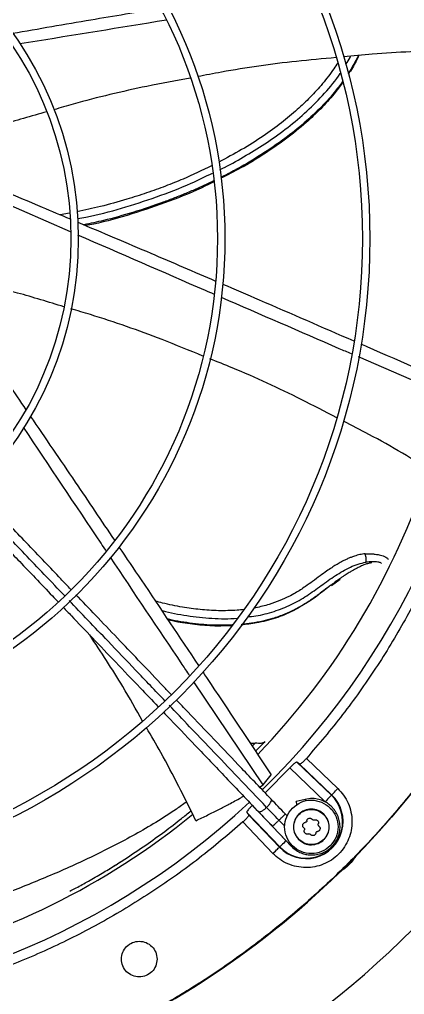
# Model space of a CAD drawing. Header units: inches. Extents: x 1229 to 1453, y -1023 to -720.
# Drawn here: x 1265.6 to 1270.7, y -815.28 to -802.36 of the extents above; entities that cross this region are included whole.
import ezdxf

# ---------------------------------------------------------------- set-up
doc = ezdxf.new("R2010")
doc.units = ezdxf.units.IN
doc.header["$MEASUREMENT"] = 0

msp = doc.modelspace()

# ---------------------------------------------------------------- linework, layer by layer
at = {"color": 18, "linetype": 'Continuous', "lineweight": 25, "true_color": 0x000000}
for p, q in [((1266.2742, -805.1707), (1264.4975, -804.3972)), ((1266.2607, -804.9219), (1266.1368, -804.9438)), ((1271.6058, -807.4832), (1270.0938, -806.8286)), ((1269.7352, -809.8546), (1269.8485, -809.773)), ((1268.8277, -812.5), (1267.9106, -811.1334)), ((1268.7234, -811.9463), (1268.6831, -811.9853)), ((1268.7284, -812.0534), (1268.8404, -811.9353)), ((1268.8321, -811.9423), (1268.8498, -811.9227)), ((1268.8495, -811.923), (1268.8404, -811.9353)), ((1269.4026, -812.148), (1269.8194, -812.5464)), ((1269.1837, -812.2732), (1268.8537, -812.6031)), ((1269.6523, -812.7212), (1269.1837, -812.2732)), ((1269.3117, -812.2245), (1269.2756, -812.1976)), ((1269.2756, -812.1976), (1269.7339, -812.6358)), ((1269.3117, -812.2245), (1269.7378, -812.6318)), ((1268.8277, -812.5), (1268.9372, -812.3671)), ((1268.7811, -812.5272), (1268.8277, -812.5)), ((1269.7378, -812.6318), (1269.7339, -812.6358)), ((1268.6862, -812.7706), (1269.1343, -813.2393)), ((1269.387, -812.6902), (1269.2649, -812.7199)), ((1268.6107, -812.8625), (1268.6376, -812.8987)), ((1268.6107, -812.8625), (1269.0489, -813.3209)), ((1269.0449, -813.3247), (1268.6376, -812.8987)), ((1269.1476, -812.9107), (1269.1237, -812.8857)), ((1268.9595, -813.4063), (1268.5611, -812.9896)), ((1268.9529, -813.0489), (1269.206, -813.3137)), ((1269.1145, -813.047), (1269.0383, -812.9673)), ((1269.0489, -813.3209), (1269.0449, -813.3247))]:
    msp.add_line(p, q, dxfattribs=at)
at = {"color": 18, "linetype": 'Continuous', "lineweight": 25, "true_color": 0x000000, "flags": 128}
for points in [[(1269.7339, -812.6358), (1269.7321, -812.6377), (1269.7273, -812.6428), (1269.7197, -812.6507), (1269.7095, -812.6614), (1269.6972, -812.6742), (1269.6832, -812.6889), (1269.6681, -812.7047), (1269.6523, -812.7212)], [(1269.7378, -812.6318), (1269.7396, -812.6299), (1269.7444, -812.6249), (1269.752, -812.6169), (1269.7622, -812.6063), (1269.7745, -812.5934), (1269.7885, -812.5788), (1269.8036, -812.5629), (1269.8194, -812.5464)], [(1269.1343, -813.2393), (1269.1178, -813.255), (1269.1019, -813.2702), (1269.0873, -813.2842), (1269.0744, -813.2965), (1269.0638, -813.3066), (1269.0558, -813.3143), (1269.0508, -813.3191), (1269.0489, -813.3209)], [(1268.9595, -813.4063), (1268.976, -813.3906), (1268.9918, -813.3754), (1269.0065, -813.3614), (1269.0193, -813.3491), (1269.03, -813.339), (1269.0379, -813.3314), (1269.043, -813.3265), (1269.0449, -813.3247)]]:
    msp.add_lwpolyline(points, dxfattribs=at)
at = {"color": 18, "linetype": 'Continuous', "lineweight": 25, "true_color": 0x000000}
for radius in [11.7126, 8.5704, 8.472, 6.6478, 6.5493, 4.7037, 4.6053]:
    msp.add_circle((1261.6739, -805.2608), radius, dxfattribs=at)
for centre, radius, start, end in [((1261.6739, -805.2608), 10.2157, 314.3624, 43.03697), ((1261.6739, -805.2608), 12.9331, 283.26667, 346.73333), ((1261.6739, -805.2608), 9.8425, 316.0273, 341.93053), ((1261.6739, -805.2608), 11.7147, 315.79736, 338.46866), ((1261.6739, -805.2608), 10.2157, 224.36307, 313.03719), ((1269.3991, -812.9861), 0.4901, 223.70945, 46.29055), ((1269.3991, -812.9861), 0.4845, 223.70945, 46.29055), ((1261.6739, -805.2608), 9.8425, 283.29628, 309.20157), ((1261.6739, -805.2608), 11.7147, 291.53134, 314.20264)]:
    msp.add_arc(centre, radius, start, end, dxfattribs=at)
for points, knots in [([(1249.9643, -805.2608), (1249.9692, -805.0053), (1249.9788, -804.4944), (1250.0568, -803.7313), (1250.181, -802.9748), (1250.3553, -802.228), (1250.5778, -801.4942), (1250.8479, -800.7766), (1251.1644, -800.0781), (1251.5259, -799.4019), (1251.9308, -798.7507), (1252.3774, -798.1274), (1252.8639, -797.5347), (1253.3881, -796.975), (1253.9477, -796.4508), (1254.5405, -795.9644), (1255.1637, -795.5177), (1255.8149, -795.1128), (1256.4912, -794.7513), (1257.1896, -794.4349), (1257.9073, -794.1648), (1258.641, -793.9422), (1259.3878, -793.7681), (1260.1444, -793.6432), (1260.9075, -793.568), (1261.6739, -793.5429), (1262.4402, -793.568), (1263.2033, -793.6432), (1263.9599, -793.7681), (1264.7067, -793.9422), (1265.4404, -794.1648), (1266.1581, -794.4349), (1266.8565, -794.7513), (1267.5328, -795.1128), (1268.184, -795.5177), (1268.8073, -795.9644), (1269.4, -796.4508), (1269.9597, -796.975), (1270.4838, -797.5347), (1270.9703, -798.1274), (1271.4169, -798.7507), (1271.8218, -799.4019), (1272.1833, -800.0781), (1272.4998, -800.7766), (1272.7699, -801.4942), (1272.9924, -802.228), (1273.1667, -802.9748), (1273.2909, -803.7313), (1273.3689, -804.4944), (1273.3786, -805.0053), (1273.3834, -805.2608)], [0, 0, 0, 0, 0.0208333, 0.0416667, 0.0625, 0.0833333, 0.1041667, 0.125, 0.1458333, 0.1666667, 0.1875, 0.2083334, 0.2291667, 0.25, 0.2708334, 0.2916666, 0.3125, 0.3333333, 0.3541667, 0.375, 0.3958333, 0.4166666, 0.4375001, 0.4583333, 0.4791667, 0.5, 0.5208333, 0.5416667, 0.5625, 0.5833334, 0.6041667, 0.625, 0.6458334, 0.6666667, 0.6875, 0.7083334, 0.7291667, 0.75, 0.7708333, 0.7916667, 0.8125, 0.8333333, 0.8541667, 0.875, 0.8958333, 0.9166667, 0.9375, 0.9583333, 0.9791667, 1, 1, 1, 1]), ([(1269.4026, -798.3736), (1269.5658, -798.5646), (1269.8921, -798.9467), (1270.3271, -799.563), (1270.7192, -800.2068), (1271.0626, -800.8782), (1271.3566, -801.5725), (1271.5991, -802.2865), (1271.7893, -803.0162), (1271.9249, -803.7577), (1272.0102, -804.5073), (1272.0208, -805.0096), (1272.0261, -805.2608)], [0, 0, 0, 0, 0.1, 0.1999999, 0.3, 0.4, 0.5, 0.6, 0.7, 0.8, 0.9, 1, 1, 1, 1]), ([(1265.5042, -802.5387), (1265.8512, -802.4786), (1266.5043, -802.3654), (1267.157, -802.2572), (1267.463, -802.2065)], [0, 0, 0, 0, 0.5312358, 1, 1, 1, 1]), ([(1267.5446, -802.3644), (1267.504, -802.371), (1266.858, -802.4766), (1266.2102, -802.5818), (1265.603, -802.6803)], [0, 0, 0, 0, 0.0626915, 1, 1, 1, 1]), ([(1271.2913, -802.7666), (1270.9526, -802.7773), (1270.4862, -802.792), (1270.0223, -802.8391), (1269.8953, -802.852)], [0, 0, 0, 0, 0.7262285, 1, 1, 1, 1]), ([(1269.9263, -802.9491), (1269.9466, -802.9195), (1269.9702, -802.8853), (1269.9869, -802.8482), (1269.9892, -802.8431)], [0, 0, 0, 0, 0.8631907, 1, 1, 1, 1]), ([(1270.0915, -802.8334), (1270.0697, -802.877), (1270.0288, -802.9586), (1269.9789, -803.036), (1269.9556, -803.0721)], [0, 0, 0, 0, 0.5342324, 1, 1, 1, 1]), ([(1270.0962, -802.8329), (1270.0852, -802.8586), (1270.0482, -802.9452), (1269.9952, -803.0254), (1269.958, -803.0819)], [0, 0, 0, 0, 0.2958955, 1, 1, 1, 1]), ([(1269.7966, -802.8614), (1269.6214, -802.8771), (1269.1119, -802.9226), (1268.4995, -803.0082), (1268.0661, -803.0931), (1267.9618, -803.1135)], [0, 0, 0, 0, 0.2848891, 0.8279514, 1, 1, 1, 1]), ([(1269.818, -802.9285), (1269.8013, -802.9552), (1269.7627, -803.0168), (1269.6954, -803.1092), (1269.6187, -803.206), (1269.5381, -803.2985), (1269.4277, -803.4153), (1269.2751, -803.56), (1269.0664, -803.7328), (1268.8201, -803.9103), (1268.5433, -804.0867), (1268.3432, -804.1922), (1268.2419, -804.2456)], [0, 0, 0, 0, 0.04575286, 0.10577289, 0.16526377, 0.224217, 0.2826204, 0.39670815, 0.52664465, 0.67245728, 0.83415998, 1, 1, 1, 1]), ([(1268.2534, -804.346), (1268.2747, -804.336), (1268.3954, -804.2795), (1268.6068, -804.1575), (1268.8881, -803.9832), (1269.1574, -803.7885), (1269.4138, -803.5745), (1269.6468, -803.3354), (1269.7938, -803.1645), (1269.852, -803.0698), (1269.8524, -803.0692)], [0, 0, 0, 0, 0.0343848, 0.1942245, 0.3543083, 0.5147055, 0.6755263, 0.8369127, 0.9989719, 1, 1, 1, 1]), ([(1267.8606, -803.1329), (1267.6695, -803.1682), (1267.1489, -803.2645), (1266.5465, -803.4069), (1266.1399, -803.5269), (1266.0547, -803.552)], [0, 0, 0, 0, 0.3142334, 0.856302, 1, 1, 1, 1]), ([(1269.8795, -803.1798), (1269.8443, -803.2284), (1269.7524, -803.3553), (1269.573, -803.5468), (1269.3433, -803.7589), (1269.0694, -803.973), (1268.7506, -804.186), (1268.4735, -804.3443), (1268.3071, -804.429), (1268.2653, -804.4502)], [0, 0, 0, 0, 0.08716311, 0.22789096, 0.37828437, 0.53834432, 0.7290862, 0.9319721, 1, 1, 1, 1]), ([(1269.8825, -803.1922), (1269.8456, -803.2428), (1269.7571, -803.3642), (1269.5942, -803.54), (1269.3808, -803.7421), (1269.1285, -803.9454), (1268.8378, -804.145), (1268.5514, -804.3201), (1268.3564, -804.416), (1268.2665, -804.4602)], [0, 0, 0, 0, 0.09106796, 0.21831199, 0.3455695, 0.51522921, 0.68489965, 0.85457478, 1, 1, 1, 1]), ([(1265.9597, -803.5797), (1265.7533, -803.6377), (1265.2217, -803.7872), (1264.7017, -803.9736), (1264.3835, -804.0876)], [0, 0, 0, 0, 0.3881318, 1, 1, 1, 1]), ([(1264.4434, -804.2368), (1264.9281, -804.4373), (1265.5375, -804.6892), (1266.144, -804.9467), (1266.268, -804.9994)], [0, 0, 0, 0, 0.79555678, 1, 1, 1, 1]), ([(1268.1447, -804.2957), (1268.0197, -804.3557), (1267.8568, -804.4338), (1267.6504, -804.5184), (1267.531, -804.5653), (1267.4082, -804.6109), (1267.2821, -804.6553), (1267.1526, -804.6982), (1266.9492, -804.7614), (1266.6853, -804.8347), (1266.4633, -804.8821), (1266.3595, -804.9043)], [0, 0, 0, 0, 0.21889072, 0.28513227, 0.35285477, 0.42205675, 0.49273469, 0.56488542, 0.63850664, 0.83103353, 1, 1, 1, 1]), ([(1266.3692, -804.9945), (1266.4054, -804.9882), (1266.6014, -804.954), (1266.9515, -804.8593), (1267.4172, -804.7109), (1267.8213, -804.5557), (1268.0639, -804.4372), (1268.159, -804.3908)], [0, 0, 0, 0, 0.0584944, 0.3166927, 0.5749472, 0.8333561, 1, 1, 1, 1]), ([(1268.1745, -804.4943), (1268.1532, -804.5047), (1268.0812, -804.5399), (1267.9577, -804.5955), (1267.805, -804.661), (1267.6534, -804.7218), (1267.4202, -804.8099), (1267.1078, -804.9138), (1266.7569, -805.013), (1266.5388, -805.0589), (1266.4518, -805.0773)], [0, 0, 0, 0, 0.03883291, 0.13107435, 0.22186732, 0.31121139, 0.39910561, 0.63143158, 0.85299512, 1, 1, 1, 1]), ([(1268.1763, -804.5061), (1268.1394, -804.5252), (1267.9467, -804.6249), (1267.5825, -804.7695), (1267.0874, -804.9373), (1266.7167, -805.0426), (1266.5103, -805.0803), (1266.4744, -805.0868)], [0, 0, 0, 0, 0.0685357, 0.3586553, 0.648786, 0.9389346, 1, 1, 1, 1]), ([(1266.3709, -805.043), (1266.6943, -805.1795), (1267.3047, -805.4373), (1267.912, -805.6991), (1268.1976, -805.8222)], [0, 0, 0, 0, 0.5297576, 1, 1, 1, 1]), ([(1273.3834, -805.2608), (1273.3786, -805.5163), (1273.3689, -806.0272), (1273.2909, -806.7903), (1273.1667, -807.5468), (1272.9924, -808.2936), (1272.7699, -809.0274), (1272.4998, -809.745), (1272.1833, -810.4435), (1271.8218, -811.1197), (1271.4169, -811.7709), (1270.9703, -812.3942), (1270.4838, -812.9869), (1269.9597, -813.5466), (1269.4, -814.0708), (1268.8073, -814.5572), (1268.184, -815.0039), (1267.5328, -815.4088), (1266.8565, -815.7703), (1266.1581, -816.0867), (1265.4404, -816.3568), (1264.7067, -816.5794), (1263.9599, -816.7535), (1263.2033, -816.8784), (1262.4402, -816.9536), (1261.6739, -816.9787), (1260.9075, -816.9536), (1260.1444, -816.8784), (1259.3878, -816.7535), (1258.641, -816.5794), (1257.9073, -816.3568), (1257.1896, -816.0867), (1256.4912, -815.7702), (1255.8149, -815.4088), (1255.1637, -815.0039), (1254.5405, -814.5572), (1253.9477, -814.0708), (1253.3881, -813.5466), (1252.8639, -812.9869), (1252.3774, -812.3942), (1251.9308, -811.7709), (1251.5259, -811.1197), (1251.1644, -810.4435), (1250.8479, -809.745), (1250.5778, -809.0274), (1250.3553, -808.2936), (1250.181, -807.5468), (1250.0568, -806.7903), (1249.9788, -806.0272), (1249.9692, -805.5163), (1249.9643, -805.2608)], [0, 0, 0, 0, 0.0208333, 0.0416667, 0.0625, 0.0833333, 0.1041667, 0.125, 0.1458333, 0.1666667, 0.1875, 0.2083333, 0.2291667, 0.25, 0.2708333, 0.2916666, 0.3125, 0.3333333, 0.3541666, 0.375, 0.3958333, 0.4166666, 0.4375, 0.4583333, 0.4791667, 0.5, 0.5208333, 0.5416667, 0.5624999, 0.5833334, 0.6041667, 0.625, 0.6458333, 0.6666667, 0.6875, 0.7083334, 0.7291666, 0.75, 0.7708333, 0.7916666, 0.8125, 0.8333333, 0.8541667, 0.875, 0.8958333, 0.9166667, 0.9375, 0.9583333, 0.9791667, 1, 1, 1, 1]), ([(1268.1754, -805.9968), (1268.1388, -805.9809), (1267.538, -805.7203), (1266.936, -805.4585), (1266.3707, -805.2126)], [0, 0, 0, 0, 0.0609474, 1, 1, 1, 1]), ([(1272.0261, -805.2608), (1272.0208, -805.512), (1272.0102, -806.0143), (1271.9249, -806.7639), (1271.7893, -807.5054), (1271.5991, -808.2351), (1271.3566, -808.949), (1271.0626, -809.6434), (1270.7192, -810.3147), (1270.3271, -810.9586), (1269.8921, -811.5749), (1269.5658, -811.957), (1269.4026, -812.148)], [0, 0, 0, 0, 0.10000001, 0.20000001, 0.30000005, 0.40000004, 0.49999999, 0.59999998, 0.70000005, 0.80000007, 0.90000005, 1, 1, 1, 1]), ([(1266.1861, -806.163), (1265.9819, -806.1005), (1265.4545, -805.939), (1264.917, -805.8148), (1264.5877, -805.7388)], [0, 0, 0, 0, 0.3873344, 1, 1, 1, 1]), ([(1264.5573, -805.8967), (1264.8568, -806.3274), (1265.2336, -806.8695), (1265.6051, -807.4146), (1265.6814, -807.5266)], [0, 0, 0, 0, 0.7945622, 1, 1, 1, 1]), ([(1268.2892, -805.8615), (1268.4517, -805.9312), (1269.0337, -806.181), (1269.6127, -806.433), (1270.03, -806.6147)], [0, 0, 0, 0, 0.27920894, 1, 1, 1, 1]), ([(1270.0013, -806.7886), (1269.9473, -806.7652), (1269.3728, -806.5165), (1268.7967, -806.2664), (1268.2747, -806.0398)], [0, 0, 0, 0, 0.0940737, 1, 1, 1, 1]), ([(1268.0304, -806.816), (1267.8501, -806.7423), (1267.3595, -806.5416), (1266.7738, -806.335), (1266.3654, -806.2157), (1266.2786, -806.1904)], [0, 0, 0, 0, 0.3140168, 0.8542727, 1, 1, 1, 1]), ([(1270.1231, -806.6551), (1270.1505, -806.667), (1270.6533, -806.8851), (1271.1533, -807.1046), (1271.6261, -807.3121)], [0, 0, 0, 0, 0.054344, 1, 1, 1, 1]), ([(1269.8062, -807.6347), (1269.6497, -807.5528), (1269.1959, -807.3154), (1268.6327, -807.0556), (1268.2212, -806.8922), (1268.1214, -806.8526)], [0, 0, 0, 0, 0.2851624, 0.8266136, 1, 1, 1, 1]), ([(1265.7402, -807.6128), (1265.9394, -807.9039), (1266.3137, -808.4509), (1266.6832, -808.9997), (1266.8561, -809.2565)], [0, 0, 0, 0, 0.5320889, 1, 1, 1, 1]), ([(1266.7452, -809.3945), (1266.723, -809.3615), (1266.3587, -808.8178), (1265.994, -808.2724), (1265.6515, -807.7601)], [0, 0, 0, 0, 0.0607335, 1, 1, 1, 1]), ([(1271.1131, -808.3621), (1270.8223, -808.188), (1270.4229, -807.9487), (1270.008, -807.738), (1269.8951, -807.6806)], [0, 0, 0, 0, 0.7277419, 1, 1, 1, 1]), ([(1266.2023, -809.9995), (1266.1101, -809.9031), (1265.932, -809.7167), (1265.6728, -809.4455), (1265.4174, -809.1782), (1265.1663, -808.9154), (1264.9957, -808.7369), (1264.9138, -808.6512)], [0, 0, 0, 0, 0.2154012, 0.4164207, 0.6043402, 0.8100836, 1, 1, 1, 1]), ([(1266.2796, -809.9095), (1266.2344, -809.8622), (1266.1187, -809.7411), (1265.9206, -809.5338), (1265.695, -809.2978), (1265.4762, -809.0687), (1265.2832, -808.8668), (1265.1287, -808.7051), (1265.0382, -808.6104), (1265.0041, -808.5748)], [0, 0, 0, 0, 0.1067775, 0.2735697, 0.4671551, 0.6377628, 0.7880202, 0.920207, 1, 1, 1, 1]), ([(1264.8343, -808.7389), (1264.8826, -808.7895), (1264.9986, -808.9109), (1265.1906, -809.1118), (1265.3974, -809.3283), (1265.6059, -809.5464), (1265.814, -809.7641), (1265.9842, -809.9423), (1266.0851, -810.0479), (1266.1105, -810.0744)], [0, 0, 0, 0, 0.1132195, 0.2714475, 0.4502457, 0.5987348, 0.7614901, 0.9401531, 1, 1, 1, 1]), ([(1266.917, -809.3467), (1267.0151, -809.4919), (1267.3688, -810.0153), (1267.7187, -810.539), (1267.9715, -810.9175)], [0, 0, 0, 0, 0.2773284, 1, 1, 1, 1]), ([(1270.1814, -809.437), (1270.1703, -809.4383), (1270.1475, -809.4411), (1270.1126, -809.4477), (1270.0763, -809.4564), (1270.0432, -809.4661), (1270.0095, -809.4777), (1269.9732, -809.4917), (1269.932, -809.5099), (1269.8903, -809.5305), (1269.8449, -809.5551), (1269.7945, -809.5848), (1269.7346, -809.6231), (1269.6649, -809.6708), (1269.5793, -809.732), (1269.487, -809.8001), (1269.3999, -809.8631), (1269.3245, -809.9145), (1269.2506, -809.9604), (1269.1612, -810.0087), (1269.0456, -810.0609), (1268.8999, -810.1112), (1268.7841, -810.1419), (1268.7168, -810.1527), (1268.7099, -810.1538)], [0, 0, 0, 0, 0.0202483, 0.0414534, 0.0635798, 0.0866, 0.1026437, 0.1267157, 0.1553626, 0.182381, 0.2090208, 0.2469633, 0.2866201, 0.3364241, 0.3996143, 0.4780489, 0.5477249, 0.5993163, 0.6481885, 0.7096706, 0.7866943, 0.8792852, 0.9875744, 1, 1, 1, 1]), ([(1270.1814, -809.437), (1270.1941, -809.4363), (1270.2223, -809.4347), (1270.2679, -809.4359), (1270.3128, -809.4403), (1270.3533, -809.4471), (1270.3882, -809.4553), (1270.4241, -809.4663), (1270.456, -809.4803), (1270.4835, -809.4971), (1270.4847, -809.5075), (1270.4853, -809.513)], [0, 0, 0, 0, 0.0797342, 0.1782556, 0.2969954, 0.3879448, 0.4805745, 0.5825715, 0.7201796, 0.8534806, 1, 1, 1, 1]), ([(1270.1914, -809.548), (1270.1924, -809.5457), (1270.1946, -809.541), (1270.1966, -809.5301), (1270.1973, -809.5165), (1270.1966, -809.5005), (1270.1944, -809.4834), (1270.1909, -809.4664), (1270.1865, -809.4506), (1270.1831, -809.4414), (1270.1814, -809.437)], [0, 0, 0, 0, 0.1149685, 0.2381233, 0.3674121, 0.4999945, 0.6325803, 0.7618668, 0.8850252, 1, 1, 1, 1]), ([(1267.8541, -811.0492), (1267.821, -810.9999), (1267.4711, -810.4785), (1267.1204, -809.9549), (1266.8029, -809.4807)], [0, 0, 0, 0, 0.0944067, 1, 1, 1, 1]), ([(1268.6207, -810.2723), (1268.6581, -810.2683), (1268.7787, -810.2554), (1268.9752, -810.2036), (1269.2038, -810.1155), (1269.4092, -809.9953), (1269.5966, -809.8592), (1269.7831, -809.7247), (1269.949, -809.6263), (1270.0884, -809.5697), (1270.1573, -809.5552), (1270.1914, -809.548)], [0, 0, 0, 0, 0.0620614, 0.2004007, 0.3390282, 0.477389, 0.6126252, 0.7451511, 0.8746434, 0.9381013, 1, 1, 1, 1]), ([(1270.2685, -809.554), (1270.2543, -809.557), (1270.2256, -809.563), (1270.1796, -809.5788), (1270.1291, -809.5994), (1270.0727, -809.6265), (1270.0251, -809.6527), (1269.9906, -809.6729), (1269.9691, -809.6858), (1269.9436, -809.7017), (1269.9141, -809.7205), (1269.8809, -809.7425), (1269.8577, -809.7585), (1269.8454, -809.7669)], [0, 0, 0, 0, 0.1134613, 0.2288293, 0.3287244, 0.4662082, 0.6156025, 0.655734, 0.7054733, 0.7648023, 0.8336923, 0.9121068, 1, 1, 1, 1]), ([(1270.3974, -809.5658), (1270.3975, -809.5623), (1270.3978, -809.5552), (1270.3516, -809.5452), (1270.2829, -809.5387), (1270.2218, -809.5449), (1270.1914, -809.548)], [0, 0, 0, 0, 0.244465, 0.4943353, 0.7479238, 1, 1, 1, 1]), ([(1269.8454, -809.7669), (1269.8365, -809.7732), (1269.8129, -809.7897), (1269.7691, -809.8213), (1269.7082, -809.8664), (1269.6402, -809.9179), (1269.577, -809.9655), (1269.525, -810.0039), (1269.4808, -810.0355), (1269.4283, -810.0717), (1269.3689, -810.11), (1269.3037, -810.1478), (1269.2217, -810.1908), (1269.1077, -810.2424), (1268.9668, -810.2919), (1268.8184, -810.3307), (1268.6822, -810.3574), (1268.5886, -810.3671), (1268.5455, -810.3716)], [0, 0, 0, 0, 0.0226466, 0.0594579, 0.1121188, 0.18067, 0.2382732, 0.2787249, 0.3169191, 0.3528546, 0.4128521, 0.4651757, 0.5097694, 0.6049168, 0.722402, 0.8131431, 0.9137906, 1, 1, 1, 1]), ([(1269.7288, -809.8533), (1269.6987, -809.8757), (1269.602, -809.9477), (1269.4889, -810.0413), (1269.3915, -810.0965), (1269.3665, -810.1107)], [0, 0, 0, 0, 0.2504701, 0.807585, 1, 1, 1, 1]), ([(1267.5297, -811.3886), (1267.3988, -811.2516), (1267.1468, -810.9879), (1266.8048, -810.63), (1266.5109, -810.3225), (1266.3386, -810.1422), (1266.2555, -810.0552)], [0, 0, 0, 0, 0.3097796, 0.5964856, 0.8053342, 1, 1, 1, 1]), ([(1267.6077, -811.2992), (1267.574, -811.264), (1267.4409, -811.1247), (1267.2159, -810.8892), (1266.9272, -810.5871), (1266.6509, -810.298), (1266.4554, -810.0935), (1266.3573, -809.9908), (1266.3467, -809.9797)], [0, 0, 0, 0, 0.0807324, 0.3190581, 0.5368029, 0.7681613, 0.9748427, 1, 1, 1, 1]), ([(1268.5711, -810.1745), (1268.5418, -810.1778), (1268.4717, -810.1858), (1268.3598, -810.1908), (1268.2365, -810.1913), (1268.1142, -810.186), (1267.9546, -810.1729), (1267.7473, -810.1434), (1267.5486, -810.1048), (1267.4304, -810.0712), (1267.3985, -810.0622)], [0, 0, 0, 0, 0.0750197, 0.1800809, 0.2842471, 0.3875037, 0.4898242, 0.6890998, 0.9162116, 1, 1, 1, 1]), ([(1266.1777, -810.1448), (1266.2136, -810.1823), (1266.3426, -810.3174), (1266.5748, -810.5603), (1266.8789, -810.8785), (1267.1698, -811.183), (1267.3569, -811.3788), (1267.4368, -811.4623)], [0, 0, 0, 0, 0.0848048, 0.3056113, 0.5513226, 0.8085482, 1, 1, 1, 1]), ([(1267.4825, -810.1874), (1267.4855, -810.1883), (1267.5954, -810.219), (1267.8185, -810.2591), (1268.1501, -810.2944), (1268.3747, -810.3021), (1268.4845, -810.2889), (1268.4845, -810.2889)], [0, 0, 0, 0, 0.0093412, 0.3383095, 0.6684358, 0.9999409, 1, 1, 1, 1]), ([(1269.3575, -810.116), (1269.3144, -810.1427), (1269.2011, -810.213), (1268.9933, -810.2926), (1268.7621, -810.3552), (1268.6075, -810.3721), (1268.5395, -810.3795)], [0, 0, 0, 0, 0.1801353, 0.4745157, 0.7689767, 1, 1, 1, 1]), ([(1268.4167, -810.3786), (1268.3542, -810.3815), (1268.1931, -810.3891), (1267.9267, -810.3654), (1267.702, -810.3346), (1267.5787, -810.3044), (1267.5573, -810.2991)], [0, 0, 0, 0, 0.2176725, 0.5612923, 0.9236622, 1, 1, 1, 1]), ([(1268.4089, -810.3889), (1268.3464, -810.3916), (1268.1964, -810.3982), (1267.9576, -810.3795), (1267.7383, -810.352), (1267.6091, -810.3219), (1267.5658, -810.3119)], [0, 0, 0, 0, 0.2221185, 0.5328209, 0.843556, 1, 1, 1, 1]), ([(1267.2309, -811.653), (1267.1443, -811.4996), (1266.9246, -811.1106), (1266.6781, -810.7379), (1266.5288, -810.5122)], [0, 0, 0, 0, 0.3942115, 1, 1, 1, 1]), ([(1268.0281, -811.0019), (1268.0446, -811.0266), (1268.3497, -811.4819), (1268.6517, -811.9369), (1268.9372, -812.3671)], [0, 0, 0, 0, 0.0542866, 1, 1, 1, 1]), ([(1268.9362, -812.6894), (1268.8061, -812.5533), (1268.554, -812.2895), (1268.185, -811.9033), (1267.8948, -811.5997), (1267.7272, -811.4243), (1267.6757, -811.3704)], [0, 0, 0, 0, 0.3116865, 0.6042413, 0.8784272, 1, 1, 1, 1]), ([(1268.8753, -812.7966), (1268.7499, -812.6654), (1268.5033, -812.4074), (1268.1623, -812.0506), (1267.8567, -811.7308), (1267.6727, -811.5383), (1267.5823, -811.4436)], [0, 0, 0, 0, 0.2929639, 0.5760356, 0.791578, 1, 1, 1, 1]), ([(1267.5048, -811.5335), (1267.5196, -811.5489), (1267.6616, -811.6976), (1267.9385, -811.9873), (1268.3444, -812.4121), (1268.622, -812.7026), (1268.7654, -812.8526)], [0, 0, 0, 0, 0.0348816, 0.3348563, 0.6564562, 1, 1, 1, 1]), ([(1267.938, -812.973), (1267.7875, -812.6693), (1267.5805, -812.2514), (1267.3451, -811.8492), (1267.2807, -811.7393)], [0, 0, 0, 0, 0.7266117, 1, 1, 1, 1]), ([(1268.6575, -811.9469), (1268.668, -811.9469), (1268.6906, -811.9467), (1268.712, -811.9464), (1268.7234, -811.9463)], [0, 0, 0, 0, 0.4645796, 1, 1, 1, 1]), ([(1268.8404, -811.9353), (1268.83, -811.9411), (1268.8081, -811.9532), (1268.7525, -811.9487), (1268.7234, -811.9463)], [0, 0, 0, 0, 0.4758687, 1, 1, 1, 1]), ([(1269.4026, -812.148), (1269.3924, -812.1591), (1269.3718, -812.1815), (1269.343, -812.2078), (1269.3205, -812.2245), (1269.3147, -812.2245), (1269.3117, -812.2245)], [0, 0, 0, 0, 0.2442298, 0.4963999, 0.7472022, 1, 1, 1, 1]), ([(1269.2756, -812.1976), (1269.2726, -812.1976), (1269.2668, -812.1976), (1269.2443, -812.2143), (1269.2152, -812.2403), (1269.1941, -812.2623), (1269.1837, -812.2732)], [0, 0, 0, 0, 0.2526263, 0.5032483, 0.7552171, 1, 1, 1, 1]), ([(1267.938, -812.973), (1267.9907, -812.9478), (1268.0924, -812.8993), (1268.2382, -812.826), (1268.3842, -812.7498), (1268.4936, -812.6911), (1268.5578, -812.6549), (1268.5699, -812.6481)], [0, 0, 0, 0, 0.2465308, 0.4760225, 0.6884174, 0.9413048, 1, 1, 1, 1]), ([(1269.8194, -812.5464), (1269.8463, -812.5753), (1269.9011, -812.6339), (1269.9601, -812.7413), (1269.9982, -812.8588), (1270.0113, -812.981), (1270.0003, -813.1011), (1269.9664, -813.216), (1269.9101, -813.3234), (1269.8322, -813.4191), (1269.7365, -813.4971), (1269.6291, -813.5533), (1269.5141, -813.5872), (1269.3941, -813.5983), (1269.2718, -813.5852), (1269.1543, -813.5471), (1269.047, -813.4881), (1268.9883, -813.4333), (1268.9595, -813.4063)], [0, 0, 0, 0, 0.06099541, 0.12406099, 0.18799425, 0.25149065, 0.31329752, 0.37371314, 0.43621329, 0.50000053, 0.56378692, 0.62628746, 0.68670259, 0.74851004, 0.81200664, 0.87593893, 0.93900436, 1, 1, 1, 1]), ([(1267.8103, -812.7259), (1267.7662, -812.7579), (1267.6326, -812.8546), (1267.4063, -812.9971), (1267.0397, -813.2111), (1266.5738, -813.4475), (1266.0073, -813.704), (1265.6234, -813.8563), (1265.4314, -813.9325)], [0, 0, 0, 0, 0.0577001, 0.174857, 0.2922858, 0.5276947, 0.763643, 1, 1, 1, 1]), ([(1268.6862, -812.7706), (1268.6754, -812.781), (1268.6534, -812.8022), (1268.6273, -812.8312), (1268.6107, -812.8538), (1268.6107, -812.8596), (1268.6107, -812.8625)], [0, 0, 0, 0, 0.244784, 0.4967467, 0.7473724, 1, 1, 1, 1]), ([(1268.7654, -812.8526), (1268.7701, -812.8548), (1268.7794, -812.8591), (1268.8079, -812.848), (1268.8416, -812.8267), (1268.864, -812.8067), (1268.8753, -812.7966)], [0, 0, 0, 0, 0.257047, 0.5140928, 0.757042, 1, 1, 1, 1]), ([(1268.8753, -812.7966), (1268.8858, -812.7859), (1268.9068, -812.7644), (1268.9296, -812.7317), (1268.942, -812.7037), (1268.9381, -812.6942), (1268.9362, -812.6894)], [0, 0, 0, 0, 0.2429528, 0.4859034, 0.7429515, 1, 1, 1, 1]), ([(1269.0383, -812.9673), (1269.0073, -812.9349), (1268.952, -812.877), (1268.8987, -812.8212), (1268.8753, -812.7966)], [0, 0, 0, 0, 0.5598977, 1, 1, 1, 1]), ([(1269.1237, -812.8857), (1269.0919, -812.8524), (1269.0283, -812.7858), (1268.9669, -812.7216), (1268.9362, -812.6894)], [0, 0, 0, 0, 0.5000023, 1, 1, 1, 1]), ([(1269.2045, -813.3121), (1269.2251, -813.331), (1269.2639, -813.3668), (1269.3308, -813.4011), (1269.3934, -813.4205), (1269.462, -813.4298), (1269.5351, -813.4258), (1269.6124, -813.4044), (1269.6819, -813.3685), (1269.7433, -813.3182), (1269.7929, -813.2558), (1269.8284, -813.1843), (1269.8479, -813.107), (1269.8508, -813.0278), (1269.8374, -812.9519), (1269.8147, -812.8942), (1269.7909, -812.8526), (1269.7684, -812.8207), (1269.7378, -812.7861), (1269.6951, -812.7493), (1269.6381, -812.7146), (1269.566, -812.6881), (1269.479, -812.6749), (1269.4183, -812.685), (1269.3863, -812.6903)], [0, 0, 0, 0, 0.0533833, 0.1009346, 0.142644, 0.1785074, 0.2332135, 0.281771, 0.3315183, 0.3821157, 0.4327467, 0.483378, 0.5340095, 0.5846408, 0.6342263, 0.6807567, 0.7028803, 0.7260412, 0.7554145, 0.7913133, 0.8337285, 0.8826552, 0.9380816, 1, 1, 1, 1]), ([(1269.2182, -812.8051), (1269.2547, -812.7761), (1269.3279, -812.718), (1269.4692, -812.6926), (1269.6077, -812.7197), (1269.7258, -812.7986), (1269.8047, -812.9167), (1269.8318, -813.0552), (1269.8064, -813.1965), (1269.7483, -813.2697), (1269.7193, -813.3062)], [0, 0, 0, 0, 0.1249996, 0.2499994, 0.3749991, 0.5000005, 0.625, 0.7500003, 0.8750005, 1, 1, 1, 1]), ([(1269.2652, -812.7214), (1269.2651, -812.721), (1269.2647, -812.7194), (1269.2674, -812.7304), (1269.2714, -812.7469), (1269.2751, -812.7621), (1269.2762, -812.7664)], [0, 0, 0, 0, 0.1242208, 0.4894396, 0.8549734, 1, 1, 1, 1]), ([(1269.3863, -812.6903), (1269.3866, -812.6917), (1269.3872, -812.6939), (1269.3911, -812.7099), (1269.3927, -812.7165)], [0, 0, 0, 0, 0.5884596, 1, 1, 1, 1]), ([(1266.9927, -813.4839), (1267.0864, -813.422), (1267.2641, -813.3046), (1267.5143, -813.1234), (1267.7133, -812.972), (1267.8287, -812.8775), (1267.8709, -812.8431)], [0, 0, 0, 0, 0.3171343, 0.6013785, 0.8544539, 1, 1, 1, 1]), ([(1268.6376, -812.8987), (1268.6376, -812.9016), (1268.6376, -812.9074), (1268.6209, -812.9299), (1268.5945, -812.9587), (1268.5721, -812.9794), (1268.5611, -812.9896)], [0, 0, 0, 0, 0.2528003, 0.5035956, 0.7557684, 1, 1, 1, 1]), ([(1268.7654, -812.8526), (1268.7961, -812.8848), (1268.8575, -812.949), (1268.9211, -813.0156), (1268.9529, -813.0489)], [0, 0, 0, 0, 0.4999977, 1, 1, 1, 1]), ([(1269.0383, -812.9673), (1269.0492, -812.9569), (1269.0709, -812.9361), (1269.0992, -812.9091), (1269.1196, -812.8896), (1269.1224, -812.887), (1269.1237, -812.8857)], [0, 0, 0, 0, 0.2429501, 0.4859003, 0.7429501, 1, 1, 1, 1]), ([(1269.7193, -813.3062), (1269.6827, -813.3353), (1269.6096, -813.3933), (1269.4683, -813.4188), (1269.3297, -813.3917), (1269.2117, -813.3127), (1269.1327, -813.1947), (1269.1056, -813.0561), (1269.1311, -812.9148), (1269.1892, -812.8417), (1269.2182, -812.8051)], [0, 0, 0, 0, 0.1250013, 0.2500006, 0.375, 0.4999995, 0.6249998, 0.7499998, 0.8749997, 1, 1, 1, 1]), ([(1269.6358, -812.8886), (1269.6114, -812.8693), (1269.5626, -812.8306), (1269.4684, -812.8136), (1269.3761, -812.8317), (1269.2974, -812.8843), (1269.2447, -812.963), (1269.2267, -813.0554), (1269.2436, -813.1496), (1269.2823, -813.1983), (1269.3017, -813.2227)], [0, 0, 0, 0, 0.125001, 0.2500002, 0.3749994, 0.4999978, 0.6249992, 0.7499989, 0.8749986, 1, 1, 1, 1]), ([(1269.3041, -813.2203), (1269.2851, -813.1963), (1269.2469, -813.1482), (1269.2302, -813.0554), (1269.248, -812.9644), (1269.2998, -812.8868), (1269.3774, -812.8349), (1269.4684, -812.8171), (1269.5613, -812.8339), (1269.6093, -812.872), (1269.6333, -812.8911)], [0, 0, 0, 0, 0.12499842, 0.24999885, 0.37499928, 0.49999769, 0.62499992, 0.7499986, 0.87500046, 1, 1, 1, 1]), ([(1269.3017, -813.2227), (1269.3261, -813.2421), (1269.3748, -813.2808), (1269.469, -813.2977), (1269.5614, -813.2797), (1269.6401, -813.2271), (1269.6927, -813.1483), (1269.7108, -813.056), (1269.6938, -812.9618), (1269.6551, -812.913), (1269.6358, -812.8886)], [0, 0, 0, 0, 0.1249986, 0.2499981, 0.3749977, 0.4999989, 0.6249988, 0.7499995, 0.8750001, 1, 1, 1, 1]), ([(1269.6333, -812.8911), (1269.6524, -812.9151), (1269.6905, -812.9631), (1269.7073, -813.056), (1269.6895, -813.147), (1269.6376, -813.2246), (1269.5601, -813.2764), (1269.469, -813.2942), (1269.3762, -813.2775), (1269.3282, -813.2393), (1269.3041, -813.2203)], [0, 0, 0, 0, 0.1249998, 0.2499997, 0.3749997, 0.4999995, 0.6249986, 0.75, 0.8749982, 1, 1, 1, 1]), ([(1268.5611, -812.9896), (1268.3701, -813.1527), (1267.988, -813.4791), (1267.3717, -813.9141), (1266.7278, -814.3062), (1266.0565, -814.6496), (1265.3621, -814.9435), (1264.6482, -815.1861), (1263.9185, -815.3761), (1263.1769, -815.5125), (1262.4274, -815.5947), (1261.6739, -815.6221), (1260.9203, -815.5947), (1260.1708, -815.5125), (1259.4292, -815.3761), (1258.6995, -815.1861), (1257.9856, -814.9435), (1257.2912, -814.6496), (1256.6199, -814.3062), (1255.976, -813.9141), (1255.3597, -813.4791), (1254.9776, -813.1527), (1254.7866, -812.9896)], [0, 0, 0, 0, 0.05000005, 0.10000004, 0.15000001, 0.19999991, 0.24999998, 0.30000002, 0.35, 0.4000001, 0.45000005, 0.50000015, 0.54999993, 0.59999988, 0.64999998, 0.69999996, 0.75000001, 0.80000007, 0.85000011, 0.90000008, 0.95000007, 1, 1, 1, 1]), ([(1268.9529, -813.0489), (1268.9543, -813.0476), (1268.957, -813.045), (1268.9775, -813.0254), (1269.0057, -812.9984), (1269.0275, -812.9777), (1269.0383, -812.9673)], [0, 0, 0, 0, 0.2570494, 0.5140947, 0.7570503, 1, 1, 1, 1]), ([(1269.369, -813.0675), (1269.3659, -813.0646), (1269.36, -813.0592), (1269.3548, -813.0482), (1269.3527, -813.0367), (1269.3541, -813.025), (1269.3588, -813.0141), (1269.3663, -813.0052), (1269.3763, -812.9983), (1269.3841, -812.9965), (1269.3883, -812.9956)], [0, 0, 0, 0, 0.1362216, 0.2545532, 0.379562, 0.4999749, 0.6203673, 0.7453763, 0.8637368, 1, 1, 1, 1]), ([(1269.4086, -812.9752), (1269.408, -812.9778), (1269.4069, -812.9828), (1269.4022, -812.9891), (1269.3959, -812.9938), (1269.3909, -812.995), (1269.3883, -812.9956)], [0, 0, 0, 0, 0.2560163, 0.5000058, 0.7439427, 1, 1, 1, 1]), ([(1269.4086, -812.9752), (1269.4096, -812.9711), (1269.4113, -812.9633), (1269.4182, -812.9533), (1269.4271, -812.9457), (1269.438, -812.9411), (1269.4498, -812.9396), (1269.4613, -812.9417), (1269.4723, -812.947), (1269.4777, -812.9528), (1269.4806, -812.956)], [0, 0, 0, 0, 0.1362521, 0.2546056, 0.3795981, 0.500013, 0.6204075, 0.7454339, 0.8637686, 1, 1, 1, 1]), ([(1269.5083, -812.9634), (1269.5058, -812.9642), (1269.5009, -812.9657), (1269.4931, -812.9648), (1269.4858, -812.9617), (1269.4824, -812.9579), (1269.4806, -812.956)], [0, 0, 0, 0, 0.2559443, 0.4998938, 0.7439118, 1, 1, 1, 1]), ([(1269.5083, -812.9634), (1269.5124, -812.9621), (1269.52, -812.9598), (1269.5321, -812.9607), (1269.5433, -812.9646), (1269.5493, -812.9697), (1269.5522, -812.9722)], [0, 0, 0, 0, 0.2724774, 0.5091791, 0.7592108, 1, 1, 1, 1]), ([(1269.5684, -813.0438), (1269.5715, -813.0467), (1269.5774, -813.0521), (1269.5827, -813.0631), (1269.5847, -813.0746), (1269.5834, -813.0864), (1269.5788, -813.0971), (1269.5713, -813.106), (1269.5614, -813.113), (1269.5534, -813.1148), (1269.5492, -813.1158)], [0, 0, 0, 0, 0.133503, 0.2559895, 0.3784693, 0.4992582, 0.6215441, 0.7395314, 0.8618668, 1, 1, 1, 1]), ([(1269.5522, -812.9722), (1269.5547, -812.9751), (1269.5598, -812.9811), (1269.5637, -812.9924), (1269.5646, -813.0045), (1269.5622, -813.0121), (1269.561, -813.0161)], [0, 0, 0, 0, 0.2407852, 0.4907939, 0.7366133, 1, 1, 1, 1]), ([(1269.5684, -813.0438), (1269.5665, -813.0421), (1269.5628, -813.0386), (1269.5596, -813.0313), (1269.5587, -813.0235), (1269.5602, -813.0186), (1269.561, -813.0161)], [0, 0, 0, 0, 0.256057, 0.5001021, 0.7440004, 1, 1, 1, 1]), ([(1269.369, -813.0675), (1269.371, -813.0693), (1269.3747, -813.0728), (1269.3778, -813.0801), (1269.3787, -813.0879), (1269.3772, -813.0928), (1269.3765, -813.0953)], [0, 0, 0, 0, 0.2560531, 0.5000945, 0.7459767, 1, 1, 1, 1]), ([(1269.3852, -813.1392), (1269.3827, -813.1362), (1269.3776, -813.1302), (1269.3738, -813.1191), (1269.3728, -813.107), (1269.3752, -813.0994), (1269.3765, -813.0953)], [0, 0, 0, 0, 0.24081303, 0.4908788, 0.72751784, 1, 1, 1, 1]), ([(1269.4291, -813.1479), (1269.425, -813.1492), (1269.4174, -813.1516), (1269.4053, -813.1506), (1269.3942, -813.1468), (1269.3882, -813.1417), (1269.3852, -813.1392)], [0, 0, 0, 0, 0.2724315, 0.5091287, 0.7591637, 1, 1, 1, 1]), ([(1269.4291, -813.1479), (1269.4316, -813.1472), (1269.4365, -813.1457), (1269.4444, -813.1466), (1269.4516, -813.1497), (1269.4551, -813.1535), (1269.4569, -813.1554)], [0, 0, 0, 0, 0.2560002, 0.499859, 0.7438613, 1, 1, 1, 1]), ([(1269.5288, -813.1361), (1269.5279, -813.1403), (1269.5261, -813.1481), (1269.5193, -813.1581), (1269.5103, -813.1656), (1269.4994, -813.1703), (1269.4877, -813.1717), (1269.4762, -813.1696), (1269.4652, -813.1644), (1269.4598, -813.1585), (1269.4569, -813.1554)], [0, 0, 0, 0, 0.1362477, 0.2546166, 0.3796113, 0.5000308, 0.6204266, 0.7454552, 0.8637703, 1, 1, 1, 1]), ([(1269.5288, -813.1361), (1269.5294, -813.1335), (1269.5306, -813.1285), (1269.5353, -813.1222), (1269.5416, -813.1175), (1269.5466, -813.1164), (1269.5492, -813.1158)], [0, 0, 0, 0, 0.2560174, 0.4999927, 0.7439416, 1, 1, 1, 1]), ([(1269.2045, -813.3121), (1269.205, -813.3116), (1269.2057, -813.311), (1269.2137, -813.3033), (1269.2152, -813.3018)], [0, 0, 0, 0, 0.81299953, 1, 1, 1, 1]), ([(1270.0719, -813.4283), (1270.0393, -813.4726), (1269.9743, -813.5612), (1269.8856, -813.6263), (1269.8413, -813.6588)], [0, 0, 0, 0, 0.5000006, 1, 1, 1, 1]), ([(1266.2635, -813.9077), (1266.2855, -813.8962), (1266.361, -813.8569), (1266.4973, -813.7821), (1266.6676, -813.6849), (1266.8357, -813.584), (1266.9419, -813.5163), (1266.9927, -813.4839)], [0, 0, 0, 0, 0.0882243, 0.3028157, 0.5540944, 0.78648, 1, 1, 1, 1]), ([(1266.7945, -813.6073), (1266.8412, -813.579), (1266.9062, -813.5396), (1266.9694, -813.4982), (1266.9872, -813.4865)], [0, 0, 0, 0, 0.7187509, 1, 1, 1, 1]), ([(1266.9494, -814.8075), (1266.953, -814.7766), (1266.9601, -814.7148), (1267.0147, -814.6362), (1267.0928, -814.5836), (1267.1857, -814.5652), (1267.2785, -814.5836), (1267.3566, -814.6362), (1267.4112, -814.7148), (1267.4183, -814.7766), (1267.4219, -814.8075)], [0, 0, 0, 0, 0.1249998, 0.2499995, 0.3750005, 0.5, 0.6249995, 0.7500005, 0.8750002, 1, 1, 1, 1]), ([(1267.4219, -814.8075), (1267.4183, -814.8385), (1267.4112, -814.9003), (1267.3566, -814.9789), (1267.2785, -815.0315), (1267.1857, -815.0499), (1267.0928, -815.0315), (1267.0147, -814.9789), (1266.9601, -814.9003), (1266.953, -814.8385), (1266.9494, -814.8075)], [0, 0, 0, 0, 0.1249991, 0.249999, 0.3750006, 0.5, 0.6249994, 0.750001, 0.8750009, 1, 1, 1, 1])]:
    msp.add_open_spline(points, degree=3, knots=knots, dxfattribs=at)

doc.saveas('drawing.dxf')
